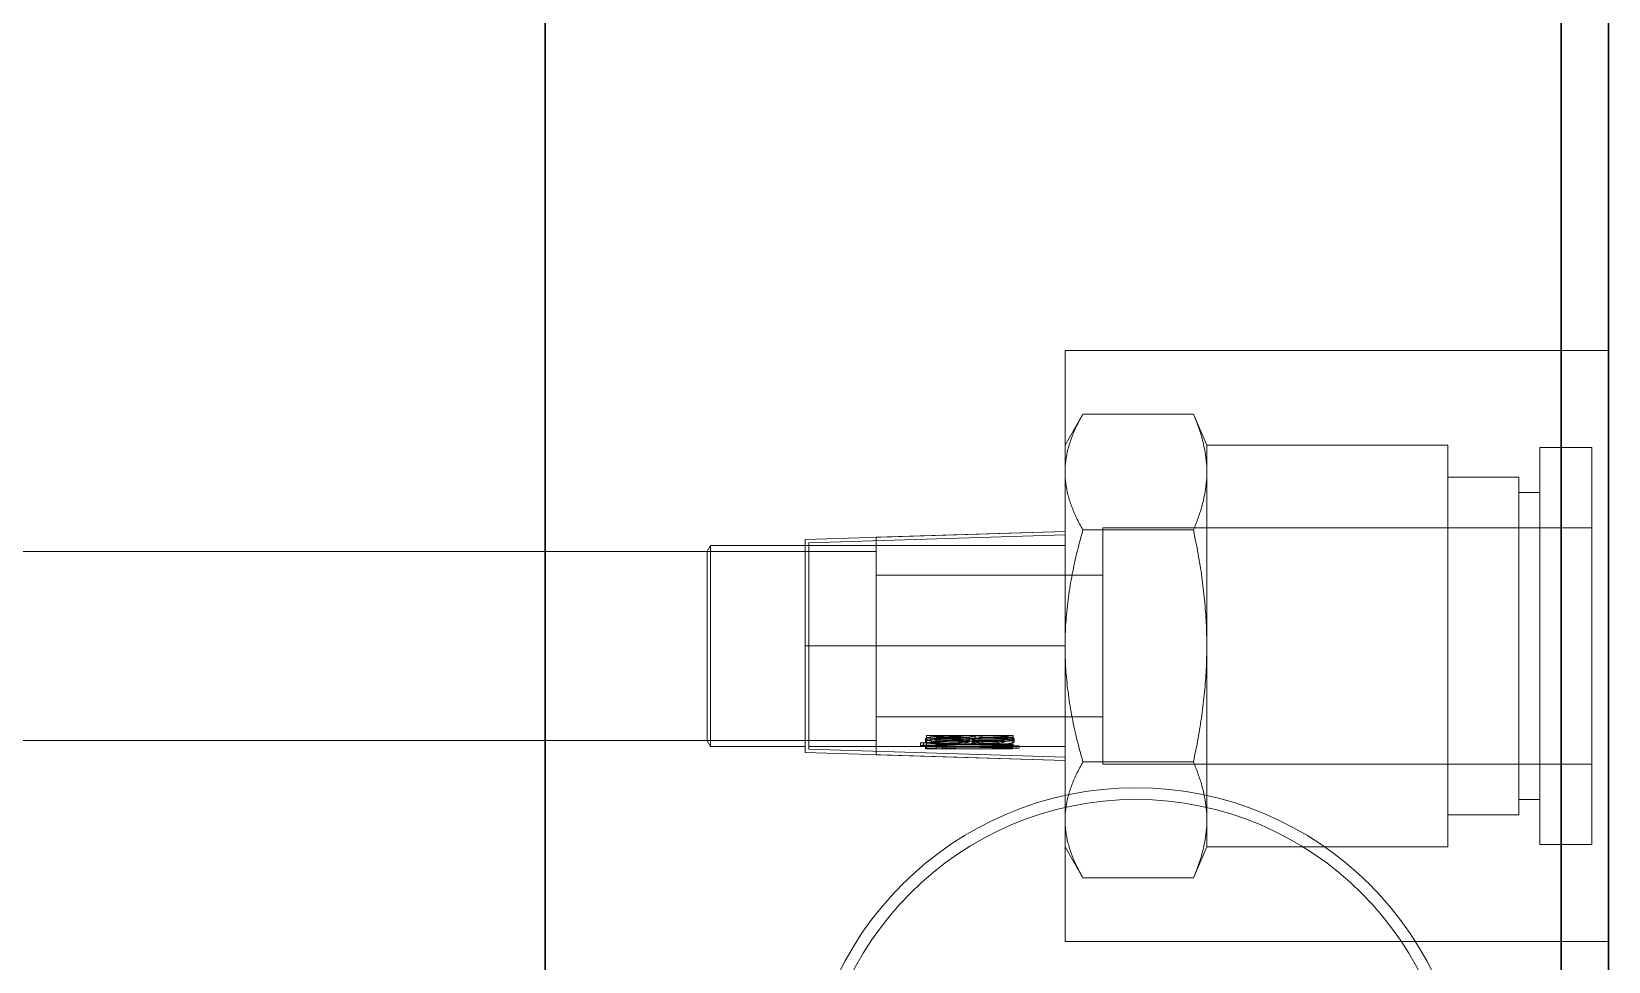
# Model space of a CAD drawing. Header units: millimetres. Extents: x 0 to 1749, y -46 to 1352.
# Drawn here: x 1042.7 to 1109.5, y 308.4 to 347.8 of the extents above; entities that cross this region are included whole.
import ezdxf
from ezdxf.lldxf.tags import DXFTag

# ---------------------------------------------------------------- set-up
doc = ezdxf.new("R2010")
doc.units = ezdxf.units.MM
for name, color, linetype, true_color in [('1', 7, 'Continuous', 0xffffff), ('110', 7, 'Continuous', 0xffffff), ('61', 7, 'Continuous', 0xffffff)]:
    doc.layers.add(name, color=color, linetype=linetype, true_color=true_color)
tags = doc.linetypes.add('DASHED', pattern=[25.72, 12.86, -12.86]).pattern_tags.tags
tags[6:7] = [DXFTag(74, 4), DXFTag(75, 0), DXFTag(340, '0'), DXFTag(46, 0.0), DXFTag(50, 0.0), DXFTag(44, 0.0), DXFTag(45, 0.0)]
tags[4:5] = [DXFTag(74, 4), DXFTag(75, 0), DXFTag(340, '0'), DXFTag(46, 0.0), DXFTag(50, 0.0), DXFTag(44, 0.0), DXFTag(45, 0.0)]

msp = doc.modelspace()

# ---------------------------------------------------------------- linework, layer by layer
at = {"layer": '1', "color": 7, "linetype": 'Continuous', "lineweight": 30}
msp.add_line((1064.4507, 409.29535), (1064.4507, 274.29535), dxfattribs=at)
at = {"layer": '1', "color": 7, "linetype": 'DASHED', "lineweight": 20, "ltscale": 0.125}
for p, q in [((1087.20989, 331.6103), (1086.4507, 330.29535)), ((1087.20989, 331.6103), (1091.88261, 331.6103)), ((1092.4507, 330.29535), (1091.88261, 331.6103)), ((1092.4507, 329.15657), (1092.4507, 330.29535)), ((1102.6507, 330.29535), (1092.4507, 330.29535)), ((1102.6507, 330.29535), (1102.6507, 313.29535)), ((1106.5507, 330.19535), (1106.5507, 313.39535)), ((1108.7507, 330.19535), (1106.5507, 330.19535)), ((1108.7507, 313.39535), (1108.7507, 330.19535)), ((1092.4507, 329.15657), (1092.4507, 321.79535)), ((1105.6507, 328.94535), (1102.6507, 328.94535)), ((1105.6507, 314.64535), (1105.6507, 328.94535)), ((1106.5507, 328.29535), (1105.6507, 328.29535)), ((1086.4507, 326.64535), (1078.4507, 326.39534)), ((1078.4507, 321.79535), (1078.4507, 326.39534)), ((1087.20989, 326.70283), (1091.88261, 326.70283)), ((1088.0507, 326.79535), (1088.0507, 321.79535)), ((1108.7507, 326.79535), (1088.0507, 326.79535)), ((1078.4507, 325.79535), (1029.4507, 325.79535)), ((1086.4507, 324.79535), (1078.4507, 324.79535)), ((1088.0507, 324.79535), (1078.4507, 324.79535)), ((1078.4507, 317.19536), (1078.4507, 321.79535)), ((1088.0507, 321.79535), (1088.0507, 316.79535)), ((1092.4507, 321.79535), (1092.4507, 314.43413)), ((1078.4507, 318.79535), (1086.4507, 318.79535)), ((1078.4507, 318.79535), (1088.0507, 318.79535)), ((1029.4507, 317.79535), (1078.4507, 317.79535)), ((1078.4507, 317.19536), (1086.4507, 316.94535)), ((1087.20989, 316.88787), (1091.88261, 316.88787)), ((1088.0507, 316.79535), (1108.7507, 316.79535)), ((1105.6507, 315.29535), (1106.5507, 315.29535)), ((1092.4507, 313.29535), (1092.4507, 314.43413)), ((1102.6507, 314.64535), (1105.6507, 314.64535)), ((1086.4507, 313.29535), (1087.20989, 311.9804)), ((1091.88261, 311.9804), (1092.4507, 313.29535)), ((1092.4507, 313.29535), (1102.6507, 313.29535)), ((1106.5507, 313.39535), (1108.7507, 313.39535)), ((1087.20989, 311.9804), (1091.88261, 311.9804))]:
    msp.add_line(p, q, dxfattribs=at)
for points in [[(1086.4507, 329.15657), (1086.4507, 329.31694), (1086.47176, 329.63794), (1086.56524, 330.11932), (1086.71819, 330.60323), (1086.92737, 331.09264), (1087.10906, 331.43567), (1087.20989, 331.6103)], [(1091.88261, 331.6103), (1091.95686, 331.43845), (1092.09141, 331.09964), (1092.24821, 330.61157), (1092.36365, 330.12664), (1092.43466, 329.64203), (1092.4507, 329.31843), (1092.4507, 329.15657)], [(1087.20989, 326.70283), (1087.10907, 326.87744), (1086.92738, 327.22046), (1086.71808, 327.71016), (1086.56519, 328.194), (1086.47175, 328.67533), (1086.4507, 328.99624), (1086.4507, 329.15657)], [(1092.4507, 329.15657), (1092.4507, 328.99466), (1092.43465, 328.67098), (1092.36362, 328.18631), (1092.24813, 327.70131), (1092.0914, 327.2135), (1091.95686, 326.87469), (1091.88261, 326.70283)], [(1086.4507, 321.79535), (1086.4507, 322.11961), (1086.47221, 322.76759), (1086.56722, 323.73691), (1086.72154, 324.70661), (1086.93129, 325.68325), (1087.11086, 326.35979), (1087.20989, 326.70283)], [(1091.88261, 326.70283), (1091.95628, 326.36178), (1092.09016, 325.68819), (1092.24718, 324.71269), (1092.36302, 323.74227), (1092.4345, 322.77061), (1092.4507, 322.12072), (1092.4507, 321.79535)], [(1087.20989, 316.88787), (1087.10989, 317.23429), (1086.92914, 317.91604), (1086.71951, 318.89486), (1086.56606, 319.86321), (1086.47196, 320.82847), (1086.4507, 321.47305), (1086.4507, 321.79535)], [(1092.4507, 321.79535), (1092.4507, 321.46817), (1092.43432, 320.81515), (1092.36221, 319.83974), (1092.24577, 318.86809), (1092.08868, 317.89464), (1091.95561, 317.22581), (1091.88261, 316.88787)], [(1086.4507, 314.43413), (1086.4507, 314.59451), (1086.47176, 314.9155), (1086.56524, 315.39689), (1086.71819, 315.8808), (1086.92737, 316.37021), (1087.10906, 316.71324), (1087.20989, 316.88787)], [(1091.88261, 316.88787), (1091.95686, 316.71602), (1092.09141, 316.3772), (1092.24821, 315.88913), (1092.36365, 315.40421), (1092.43466, 314.9196), (1092.4507, 314.596), (1092.4507, 314.43413)], [(1087.20989, 311.9804), (1087.10907, 312.15501), (1086.92738, 312.49802), (1086.71808, 312.98772), (1086.56519, 313.47157), (1086.47175, 313.9529), (1086.4507, 314.27381), (1086.4507, 314.43413)], [(1092.4507, 314.43413), (1092.4507, 314.27222), (1092.43465, 313.94855), (1092.36362, 313.46388), (1092.24813, 312.97888), (1092.0914, 312.49107), (1091.95686, 312.15226), (1091.88261, 311.9804)]]:
    msp.add_open_spline(points, degree=3, dxfattribs=at)
msp.add_open_spline([(1086.64713, 330.37095), (1086.62049, 330.28699), (1086.55024, 330.04213), (1086.47175, 329.6378), (1086.4507, 329.31689), (1086.4507, 329.15657)], degree=3, knots=[0, 0, 0, 0, 0.20637391, 0.60318695, 1, 1, 1, 1], dxfattribs=at)
at = {"layer": '110', "color": 7, "linetype": 'Continuous', "lineweight": 30}
for p, q in [((1107.4507, 218.79535), (1107.4507, 464.79535)), ((1109.4507, 464.79535), (1109.4507, 218.79535))]:
    msp.add_line(p, q, dxfattribs=at)
at = {"layer": '110', "color": 7, "linetype": 'DASHED', "lineweight": 20, "ltscale": 0.125}
for p, q in [((1086.4507, 309.29535), (1086.4507, 334.29535)), ((1109.4507, 334.29535), (1086.4507, 334.29535)), ((1086.4507, 326.64535), (1075.4507, 326.30158)), ((1075.6007, 326.1562), (1086.4507, 326.49528)), ((1071.30636, 325.79535), (1029.4507, 325.79535)), ((1071.4507, 326.04535), (1071.30636, 325.79535)), ((1071.30636, 325.79535), (1071.30636, 317.79535)), ((1075.4507, 326.04535), (1071.4507, 326.04535)), ((1071.4507, 326.04535), (1071.4507, 317.54535)), ((1075.4507, 326.30158), (1075.4507, 317.28912)), ((1075.4507, 326.04535), (1075.6007, 326.04535)), ((1075.6007, 326.1562), (1075.6007, 317.4345)), ((1086.4507, 326.04535), (1075.6007, 326.04535)), ((1075.4507, 321.79535), (1075.6007, 321.79535)), ((1075.6007, 321.79535), (1086.4507, 321.79535)), ((1029.4507, 317.79535), (1071.30636, 317.79535)), ((1071.30636, 317.79535), (1071.4507, 317.54535)), ((1080.45534, 317.60682), (1080.45534, 317.71077)), ((1080.5408, 317.85255), (1080.5408, 317.74496)), ((1080.58403, 318.00144), (1084.2507, 318.00144)), ((1080.58403, 318.00144), (1080.58403, 317.88975)), ((1080.58403, 317.88975), (1084.2507, 317.88975)), ((1080.99122, 317.70528), (1080.58403, 317.70528)), ((1080.58403, 317.60146), (1080.58403, 317.70528)), ((1080.79818, 317.77665), (1080.79818, 317.67104)), ((1080.88364, 317.77242), (1080.88364, 317.66692)), ((1080.92386, 317.74847), (1080.92687, 317.73912)), ((1082.40681, 317.93499), (1080.99122, 317.93499)), ((1080.99122, 317.93499), (1080.99122, 317.82516)), ((1082.40681, 317.82516), (1080.99122, 317.82516)), ((1080.99122, 317.60146), (1080.99122, 317.70528)), ((1081.03445, 317.79509), (1081.03445, 317.90407)), ((1081.11991, 317.75557), (1081.11991, 317.6505)), ((1081.14102, 317.81075), (1081.14102, 317.70426)), ((1082.25701, 317.81075), (1082.25701, 317.70426)), ((1082.29923, 317.91338), (1082.29923, 317.80415)), ((1082.40681, 317.93499), (1082.40681, 317.82516)), ((1082.51439, 317.77242), (1082.51439, 317.66692)), ((1082.53304, 317.85489), (1082.53304, 317.74723)), ((1082.63202, 317.98062), (1082.63202, 317.86952)), ((1082.67525, 317.90802), (1082.67525, 317.79894)), ((1082.72854, 317.79883), (1082.72854, 317.69265)), ((1084.2507, 317.93499), (1082.81399, 317.93499)), ((1082.81399, 317.93499), (1082.81399, 317.82516)), ((1084.2507, 317.82516), (1082.81399, 317.82516)), ((1082.81399, 317.76734), (1082.81399, 317.82516)), ((1083.60725, 317.7881), (1083.60725, 317.68219)), ((1083.63942, 317.74402), (1083.63942, 317.63923)), ((1083.84352, 317.88466), (1083.84352, 317.77621)), ((1083.85458, 317.82436), (1083.85458, 317.71752)), ((1083.87869, 317.74295), (1083.87869, 317.85048)), ((1084.01544, 317.95891), (1084.01544, 317.84841)), ((1084.21853, 317.91739), (1084.21853, 317.80805)), ((1084.21853, 317.79883), (1084.21853, 317.69265)), ((1084.2507, 318.00144), (1084.2507, 317.88975)), ((1084.2507, 317.88975), (1084.2507, 317.82516)), ((1084.29393, 317.74859), (1084.29393, 317.85628)), ((1071.4507, 317.54535), (1075.4507, 317.54535)), ((1075.4507, 317.28912), (1086.4507, 316.94535)), ((1075.6007, 317.54535), (1080.5408, 317.54535)), ((1075.6007, 317.4345), (1086.4507, 317.09542)), ((1080.32665, 317.69314), (1080.32665, 317.58962)), ((1080.5408, 317.54535), (1080.5408, 317.54605)), ((1080.5408, 317.54605), (1084.22959, 317.54605)), ((1080.5408, 317.44535), (1080.5408, 317.54535)), ((1080.5408, 317.44604), (1084.22959, 317.44604)), ((1080.5408, 317.44535), (1081.26971, 317.44535)), ((1080.99122, 317.60146), (1080.58403, 317.60146)), ((1080.58403, 317.60146), (1080.58403, 317.47457)), ((1080.58403, 317.57526), (1080.99122, 317.57526)), ((1080.58403, 317.47457), (1080.99122, 317.47457)), ((1081.74813, 317.64216), (1080.99122, 317.64216)), ((1080.99122, 317.61319), (1084.2507, 317.61319)), ((1080.99122, 317.53988), (1080.99122, 317.60146)), ((1080.99122, 317.5116), (1080.99122, 317.53988)), ((1084.2507, 317.53988), (1080.99122, 317.53988)), ((1080.99122, 317.5116), (1084.2507, 317.5116)), ((1080.99122, 317.47457), (1080.99122, 317.5116)), ((1084.22959, 317.54566), (1081.26971, 317.54566)), ((1081.26971, 317.44565), (1081.26971, 317.54566)), ((1084.22959, 317.44565), (1081.26971, 317.44565)), ((1081.80659, 317.55355), (1081.3984, 317.55355)), ((1081.3984, 317.45336), (1081.3984, 317.55355)), ((1081.80659, 317.45336), (1081.3984, 317.45336)), ((1081.80659, 317.45336), (1081.80659, 317.55355)), ((1084.2507, 317.64216), (1081.93265, 317.64216)), ((1084.22959, 317.54605), (1084.22959, 317.54535)), ((1084.22959, 317.54566), (1084.22959, 317.44565)), ((1084.22959, 317.54535), (1086.4507, 317.54535)), ((1084.2507, 317.53988), (1084.2507, 317.64216)), ((1084.2507, 317.5116), (1084.2507, 317.53988)), ((1084.37939, 317.46768), (1084.37939, 317.56821)), ((1084.50808, 317.4746), (1084.50808, 317.5753)), ((1086.4507, 309.29535), (1109.4507, 309.29535))]:
    msp.add_line(p, q, dxfattribs=at)
for centre, major_axis, ratio, start_param, end_param in [((1078.06328, 321.79533), (8.65822, 0.00001), 0.49086111, 4.97687529, 4.99230698), ((1087.55206, 321.79535), (25.68688, 0), 0.16545411, 4.4324701, 4.59360677), ((1087.0386, 321.79535), (25.67552, 0), 0.16552729, 4.44790175, 4.60863294), ((1078.06326, 321.79535), (-8.86196, 0), 0.49086219, 1.82906289, 1.84411316), ((1087.0386, 321.79535), (26.27965, 0), 0.16552729, 4.45412258, 4.61102644), ((1087.55206, 321.79535), (26.29128, 0), 0.16545411, 4.4390723, 4.59634986), ((1083.48685, 321.79536), (-8.61779, 0), 0.49316691, 1.67455252, 1.68957868), ((1083.48683, 321.79541), (-8.82061, 0.00001), 0.49316992, 1.67216016, 1.68683663)]:
    msp.add_ellipse(centre, major_axis=major_axis, ratio=ratio, start_param=start_param, end_param=end_param, dxfattribs=at)
for points, knots in [([(1080.58403, 317.89757), (1080.57701, 317.89423), (1080.57067, 317.89072), (1080.55957, 317.88331), (1080.5549, 317.87948), (1080.54937, 317.87359), (1080.54777, 317.8716), (1080.54505, 317.86758), (1080.54394, 317.86553), (1080.54135, 317.85939), (1080.5406, 317.85532), (1080.54107, 317.84723), (1080.54252, 317.84318), (1080.54772, 317.8355), (1080.55145, 317.83182), (1080.56581, 317.82121), (1080.57886, 317.81515), (1080.59409, 317.80971)], [0, 0, 0, 0, 0.125, 0.125, 0.25, 0.25, 0.3125, 0.3125, 0.375, 0.375, 0.5, 0.5, 0.625, 0.625, 0.75, 0.75, 1, 1, 1, 1]), ([(1080.5408, 317.74489), (1080.5408, 317.74449), (1080.54081, 317.7441), (1080.54108, 317.73976), (1080.54253, 317.73582), (1080.54774, 317.72834), (1080.55148, 317.72475), (1080.56585, 317.71442), (1080.57889, 317.70853), (1080.59409, 317.70325)], [0, 0, 0, 0, 0.02460426, 0.02460426, 0.26845319, 0.26845319, 0.51230213, 0.51230213, 1, 1, 1, 1]), ([(1080.88364, 317.66692), (1080.85336, 317.66974), (1080.82345, 317.67292), (1080.77946, 317.67855), (1080.76495, 317.68058), (1080.73654, 317.68498), (1080.72263, 317.68736), (1080.69557, 317.69261), (1080.68242, 317.69547), (1080.66351, 317.70028), (1080.65733, 317.70198), (1080.64549, 317.70554), (1080.63414, 317.70927), (1080.62393, 317.7134), (1080.61439, 317.71776), (1080.60993, 317.72009), (1080.59806, 317.72733), (1080.59211, 317.7325), (1080.58656, 317.74088), (1080.58531, 317.74374), (1080.5843, 317.74806), (1080.58411, 317.7495), (1080.58399, 317.7524), (1080.58403, 317.75386), (1080.58403, 317.76118), (1080.58403, 317.76711), (1080.58403, 317.78514), (1080.58403, 317.82214), (1080.58403, 317.86195), (1080.58403, 317.88975)], [0, 0, 0, 0, 0.125, 0.125, 0.1875, 0.1875, 0.25, 0.25, 0.3125, 0.3125, 0.34375, 0.34375, 0.375, 0.40625, 0.40625, 0.4375, 0.4375, 0.5, 0.5, 0.53125, 0.53125, 0.546875, 0.546875, 0.5625, 0.5625, 0.625, 0.625, 0.75, 1, 1, 1, 1]), ([(1080.88364, 317.77242), (1080.85328, 317.77532), (1080.82329, 317.7786), (1080.7792, 317.7844), (1080.76465, 317.78649), (1080.73619, 317.79102), (1080.72225, 317.79348), (1080.69515, 317.79888), (1080.68198, 317.80183), (1080.66306, 317.8068), (1080.65688, 317.80855), (1080.64505, 317.81221), (1080.63371, 317.81606), (1080.62352, 317.82031), (1080.61401, 317.82481), (1080.60957, 317.82721), (1080.59778, 317.83466), (1080.59189, 317.83998), (1080.58644, 317.84861), (1080.58523, 317.85155), (1080.58427, 317.85597), (1080.58409, 317.85746), (1080.584, 317.86044), (1080.58403, 317.86194), (1080.58403, 317.86815), (1080.58403, 317.87292), (1080.58403, 317.87773)], [0, 0, 0, 0, 0.20440518, 0.20440518, 0.30660778, 0.30660778, 0.40881037, 0.40881037, 0.51101296, 0.51101296, 0.56211426, 0.56211426, 0.61321555, 0.66431685, 0.66431685, 0.71541815, 0.71541815, 0.81762074, 0.81762074, 0.86872203, 0.86872203, 0.89427268, 0.89427268, 0.91982333, 0.91982333, 1, 1, 1, 1]), ([(1082.29923, 317.91338), (1082.26736, 317.92174), (1082.23409, 317.92905), (1082.18256, 317.93875), (1082.16512, 317.94177), (1082.12974, 317.94741), (1082.11186, 317.95002), (1082.05817, 317.95726), (1082.02212, 317.96131), (1081.94962, 317.9682), (1081.91317, 317.97103), (1081.83996, 317.97571), (1081.8032, 317.97756), (1081.72942, 317.98043), (1081.69247, 317.98167), (1081.61844, 317.98375), (1081.58136, 317.98458), (1081.50705, 317.98575), (1081.46977, 317.98609), (1081.35809, 317.98624), (1081.28392, 317.98519), (1081.1733, 317.98122), (1081.13653, 317.97947), (1081.06316, 317.97538), (1081.02656, 317.97299), (1080.95362, 317.96726), (1080.91728, 317.96392), (1080.86307, 317.9578), (1080.84499, 317.95556), (1080.80932, 317.95063), (1080.79174, 317.94793), (1080.76589, 317.94344), (1080.75737, 317.94187), (1080.74036, 317.93869), (1080.7319, 317.93707), (1080.70666, 317.93209), (1080.69002, 317.92861), (1080.65737, 317.92116), (1080.64132, 317.91719), (1080.61825, 317.9105), (1080.61081, 317.90817), (1080.5967, 317.90318), (1080.59001, 317.90053), (1080.58403, 317.89757)], [0, 0, 0, 0, 0.0625, 0.0625, 0.09375, 0.09375, 0.125, 0.125, 0.1875, 0.1875, 0.25, 0.25, 0.3125, 0.3125, 0.375, 0.375, 0.4375, 0.4375, 0.5, 0.5, 0.625, 0.625, 0.6875, 0.6875, 0.75, 0.75, 0.8125, 0.8125, 0.84375, 0.84375, 0.875, 0.875, 0.890625, 0.890625, 0.90625, 0.90625, 0.9375, 0.9375, 0.96875, 0.96875, 0.984375, 0.984375, 1, 1, 1, 1]), ([(1082.29923, 317.80415), (1082.26731, 317.81229), (1082.23396, 317.81942), (1082.18231, 317.82886), (1082.16481, 317.8318), (1082.12934, 317.83729), (1082.11153, 317.83982), (1082.0579, 317.84684), (1082.02188, 317.85077), (1081.94944, 317.85746), (1081.91302, 317.86021), (1081.83986, 317.86475), (1081.80312, 317.86655), (1081.72937, 317.86934), (1081.69243, 317.87054), (1081.61843, 317.87256), (1081.58137, 317.87336), (1081.50708, 317.8745), (1081.4698, 317.87483), (1081.35818, 317.87497), (1081.28405, 317.87396), (1081.17346, 317.8701), (1081.13671, 317.86841), (1081.06335, 317.86443), (1081.02676, 317.86212), (1080.95383, 317.85655), (1080.91749, 317.85331), (1080.86327, 317.84736), (1080.84519, 317.84519), (1080.80951, 317.84039), (1080.79193, 317.83778), (1080.76607, 317.83341), (1080.75754, 317.83188), (1080.74053, 317.82879), (1080.73206, 317.82722), (1080.7068, 317.82237), (1080.69016, 317.81899), (1080.65748, 317.81174), (1080.64141, 317.80788), (1080.61831, 317.80137), (1080.61086, 317.7991), (1080.59672, 317.79423), (1080.59002, 317.79165), (1080.58403, 317.78877)], [0, 0, 0, 0, 0.0625, 0.0625, 0.09375, 0.09375, 0.125, 0.125, 0.1875, 0.1875, 0.25, 0.25, 0.3125, 0.3125, 0.375, 0.375, 0.4375, 0.4375, 0.5, 0.5, 0.625, 0.625, 0.6875, 0.6875, 0.75, 0.75, 0.8125, 0.8125, 0.84375, 0.84375, 0.875, 0.875, 0.890625, 0.890625, 0.90625, 0.90625, 0.9375, 0.9375, 0.96875, 0.96875, 0.984375, 0.984375, 1, 1, 1, 1]), ([(1080.59409, 317.80971), (1080.60089, 317.80735), (1080.60818, 317.80525), (1080.62339, 317.80137), (1080.63132, 317.79959), (1080.64762, 317.79628), (1080.65602, 317.79474), (1080.67305, 317.79185), (1080.68168, 317.7905), (1080.70786, 317.78667), (1080.72569, 317.78441), (1080.76169, 317.78027), (1080.77987, 317.77839), (1080.79818, 317.77665)], [0, 0, 0, 0, 0.125, 0.125, 0.25, 0.25, 0.375, 0.375, 0.5, 0.5, 0.75, 0.75, 1, 1, 1, 1]), ([(1080.59409, 317.70325), (1080.60089, 317.70094), (1080.60819, 317.69889), (1080.62341, 317.69511), (1080.63134, 317.69339), (1080.64765, 317.69016), (1080.65605, 317.68866), (1080.67308, 317.68584), (1080.68171, 317.68453), (1080.70789, 317.6808), (1080.72571, 317.6786), (1080.7617, 317.67456), (1080.77988, 317.67274), (1080.79818, 317.67104)], [0, 0, 0, 0, 0.125, 0.125, 0.25, 0.25, 0.375, 0.375, 0.5, 0.5, 0.75, 0.75, 1, 1, 1, 1]), ([(1080.79818, 317.77665), (1080.85077, 317.7716), (1080.90396, 317.7674), (1081.01138, 317.76045), (1081.06552, 317.75771), (1081.11991, 317.75557)], [0, 0, 0, 0, 0.5, 0.5, 1, 1, 1, 1]), ([(1082.51439, 317.77242), (1082.48124, 317.76929), (1082.44791, 317.7666), (1082.38097, 317.7619), (1082.34737, 317.75987), (1082.24623, 317.75455), (1082.17838, 317.75199), (1082.04211, 317.74815), (1081.97368, 317.74688), (1081.83644, 317.74525), (1081.69927, 317.74456), (1081.56216, 317.74525), (1081.45938, 317.74646), (1081.42512, 317.74698), (1081.35663, 317.7483), (1081.32236, 317.74909), (1081.2198, 317.75197), (1081.15178, 317.75453), (1081.05052, 317.75985), (1081.0169, 317.76188), (1080.94999, 317.76659), (1080.9167, 317.76928), (1080.88364, 317.77242)], [0, 0, 0, 0, 0.0625, 0.0625, 0.125, 0.125, 0.25, 0.25, 0.375, 0.375, 0.5, 0.625, 0.625, 0.6875, 0.6875, 0.75, 0.75, 0.875, 0.875, 0.9375, 0.9375, 1, 1, 1, 1]), ([(1080.92386, 317.85616), (1080.92386, 317.85609), (1080.92386, 317.85601), (1080.92392, 317.85278), (1080.925, 317.84962), (1080.92687, 317.84655)], [0, 0, 0, 0, 0.02383283, 0.02383283, 1, 1, 1, 1]), ([(1080.92687, 317.84655), (1080.92906, 317.84296), (1080.93239, 317.83957), (1080.93908, 317.83478), (1080.9416, 317.83323), (1080.94713, 317.83025), (1080.95012, 317.82884), (1080.95966, 317.8248), (1080.96687, 317.82236), (1080.98225, 317.81796), (1080.99035, 317.81602), (1081.0156, 317.81074), (1081.03375, 317.80794), (1081.07074, 317.80329), (1081.08966, 317.80142), (1081.10885, 317.79984)], [0, 0, 0, 0, 0.125, 0.125, 0.1875, 0.1875, 0.25, 0.25, 0.375, 0.375, 0.5, 0.5, 0.75, 0.75, 1, 1, 1, 1]), ([(1080.92687, 317.73912), (1080.92907, 317.73562), (1080.93241, 317.73231), (1080.93911, 317.72764), (1080.94164, 317.72613), (1080.94718, 317.72323), (1080.95017, 317.72185), (1080.95973, 317.71792), (1080.96695, 317.71554), (1080.98233, 317.71126), (1080.99044, 317.70937), (1081.01568, 317.70424), (1081.03382, 317.70151), (1081.07077, 317.69698), (1081.08968, 317.69517), (1081.10885, 317.69364)], [0, 0, 0, 0, 0.125, 0.125, 0.1875, 0.1875, 0.25, 0.25, 0.375, 0.375, 0.5, 0.5, 0.75, 0.75, 1, 1, 1, 1]), ([(1080.99122, 317.93499), (1080.99122, 317.92124), (1080.99122, 317.90115), (1080.99122, 317.88185), (1080.99122, 317.87391), (1080.99126, 317.87233), (1080.99171, 317.86918), (1080.99209, 317.86761), (1080.9937, 317.86293), (1080.99545, 317.85981), (1081.00027, 317.85385), (1081.00332, 317.851), (1081.01069, 317.84555), (1081.01504, 317.84292), (1081.02974, 317.8355), (1081.04141, 317.83128), (1081.06091, 317.82567), (1081.06769, 317.82395), (1081.08155, 317.82076), (1081.08866, 317.81929), (1081.11043, 317.81517), (1081.12552, 317.81282), (1081.14102, 317.81075)], [0, 0, 0, 0, 0.25, 0.375, 0.375, 0.40625, 0.40625, 0.4375, 0.4375, 0.5, 0.5, 0.5625, 0.5625, 0.625, 0.625, 0.75, 0.75, 0.8125, 0.8125, 0.875, 0.875, 1, 1, 1, 1]), ([(1080.99122, 317.82516), (1080.99122, 317.81177), (1080.99122, 317.7922), (1080.99122, 317.7734), (1080.99122, 317.76567), (1080.99126, 317.76413), (1080.99173, 317.76106), (1080.99211, 317.75954), (1080.99374, 317.75498), (1080.99551, 317.75193), (1081.00035, 317.74614), (1081.00342, 317.74337), (1081.01082, 317.73806), (1081.01518, 317.73551), (1081.0299, 317.7283), (1081.04157, 317.72419), (1081.06756, 317.71694), (1081.08153, 317.71388), (1081.1105, 317.70855), (1081.12556, 317.70627), (1081.14102, 317.70426)], [0, 0, 0, 0, 0.25, 0.375, 0.375, 0.40625, 0.40625, 0.4375, 0.4375, 0.5, 0.5, 0.5625, 0.5625, 0.625, 0.625, 0.75, 0.75, 0.875, 0.875, 1, 1, 1, 1]), ([(1081.14102, 317.81075), (1081.15225, 317.80926), (1081.16356, 317.80799), (1081.18627, 317.80571), (1081.19768, 317.80471), (1081.232, 317.80199), (1081.25503, 317.80056), (1081.32434, 317.79691), (1081.37086, 317.79533), (1081.46423, 317.79301), (1081.51108, 317.79229), (1081.60498, 317.79137), (1081.65197, 317.79118), (1081.74586, 317.79118), (1081.7928, 317.79136), (1081.88664, 317.79228), (1081.93355, 317.79301), (1082.00386, 317.79475), (1082.02729, 317.79545), (1082.07395, 317.79714), (1082.0972, 317.79814), (1082.14346, 317.80058), (1082.16648, 317.80202), (1082.21213, 317.80565), (1082.23477, 317.8078), (1082.25701, 317.81075)], [0, 0, 0, 0, 0.03125, 0.03125, 0.0625, 0.0625, 0.125, 0.125, 0.25, 0.25, 0.375, 0.375, 0.5, 0.5, 0.625, 0.625, 0.75, 0.75, 0.8125, 0.8125, 0.875, 0.875, 0.9375, 0.9375, 1, 1, 1, 1]), ([(1081.14102, 317.70426), (1081.15225, 317.70281), (1081.16356, 317.70157), (1081.18628, 317.69935), (1081.19769, 317.69837), (1081.23202, 317.69573), (1081.25504, 317.69433), (1081.32435, 317.69077), (1081.37088, 317.68924), (1081.46424, 317.68698), (1081.51109, 317.68627), (1081.60499, 317.68538), (1081.65197, 317.68519), (1081.74586, 317.68519), (1081.7928, 317.68537), (1081.88663, 317.68627), (1081.93354, 317.68697), (1082.00385, 317.68868), (1082.02727, 317.68935), (1082.07393, 317.691), (1082.09718, 317.69198), (1082.14345, 317.69435), (1082.16646, 317.69576), (1082.21211, 317.69929), (1082.23476, 317.70139), (1082.25701, 317.70426)], [0, 0, 0, 0, 0.03125, 0.03125, 0.0625, 0.0625, 0.125, 0.125, 0.25, 0.25, 0.375, 0.375, 0.5, 0.5, 0.625, 0.625, 0.75, 0.75, 0.8125, 0.8125, 0.875, 0.875, 0.9375, 0.9375, 1, 1, 1, 1]), ([(1081.89205, 317.69582), (1081.90626, 317.69691), (1081.92036, 317.69812), (1081.94826, 317.70089), (1081.96205, 317.70244), (1081.98918, 317.70606), (1082.00252, 317.70813), (1082.02155, 317.71178), (1082.02774, 317.7131), (1082.03972, 317.71599), (1082.04551, 317.71757), (1082.05625, 317.721), (1082.06123, 317.72286), (1082.07015, 317.72696), (1082.07401, 317.72917), (1082.08009, 317.73389), (1082.08234, 317.73644), (1082.08462, 317.74097), (1082.0851, 317.74295), (1082.08509, 317.74496)], [0, 0, 0, 0, 0.17016859, 0.17016859, 0.34033718, 0.34033718, 0.51050577, 0.51050577, 0.59559006, 0.59559006, 0.68067436, 0.68067436, 0.76575865, 0.76575865, 0.85084295, 0.85084295, 0.93592724, 0.93592724, 1, 1, 1, 1]), ([(1082.25701, 317.81075), (1082.27244, 317.81282), (1082.28747, 317.81515), (1082.31635, 317.8206), (1082.33022, 317.82371), (1082.34969, 317.82927), (1082.35589, 317.83127), (1082.36745, 317.83554), (1082.37283, 317.83782), (1082.38264, 317.84273), (1082.38702, 317.84534), (1082.39445, 317.85078), (1082.39754, 317.85363), (1082.40244, 317.85959), (1082.4042, 317.86268), (1082.40586, 317.86734), (1082.40626, 317.8689), (1082.40675, 317.87205), (1082.40681, 317.87364), (1082.40681, 317.88161), (1082.40681, 317.88807), (1082.40681, 317.90772), (1082.40681, 317.92118), (1082.40681, 317.93499)], [0, 0, 0, 0, 0.125, 0.125, 0.25, 0.25, 0.3125, 0.3125, 0.375, 0.375, 0.4375, 0.4375, 0.5, 0.5, 0.5625, 0.5625, 0.59375, 0.59375, 0.625, 0.625, 0.75, 0.75, 1, 1, 1, 1]), ([(1082.25701, 317.70426), (1082.27241, 317.70627), (1082.28743, 317.70854), (1082.30911, 317.71252), (1082.3162, 317.71395), (1082.33002, 317.71703), (1082.3368, 317.71871), (1082.35616, 317.7241), (1082.36779, 317.72817), (1082.38252, 317.73533), (1082.3869, 317.73787), (1082.39436, 317.74316), (1082.39746, 317.74593), (1082.40238, 317.75173), (1082.40416, 317.75474), (1082.40584, 317.75927), (1082.40624, 317.76079), (1082.40674, 317.76386), (1082.40681, 317.76541), (1082.40681, 317.77317), (1082.40681, 317.77946), (1082.40681, 317.79861), (1082.40681, 317.81171), (1082.40681, 317.82516)], [0, 0, 0, 0, 0.125, 0.125, 0.1875, 0.1875, 0.25, 0.25, 0.375, 0.375, 0.4375, 0.4375, 0.5, 0.5, 0.5625, 0.5625, 0.59375, 0.59375, 0.625, 0.625, 0.75, 0.75, 1, 1, 1, 1]), ([(1082.27812, 317.79128), (1082.30317, 317.78628), (1082.32907, 317.78196), (1082.38215, 317.77431), (1082.40943, 317.77097), (1082.49194, 317.76215), (1082.54783, 317.75784), (1082.63249, 317.75274), (1082.66086, 317.7513), (1082.7178, 317.74871), (1082.74634, 317.74754), (1082.83218, 317.74438), (1082.88976, 317.74275), (1083.00492, 317.7404), (1083.06256, 317.73968), (1083.1491, 317.73925), (1083.17796, 317.73923), (1083.23569, 317.73929), (1083.26457, 317.73936), (1083.40889, 317.74), (1083.52425, 317.7413), (1083.63942, 317.74402)], [0, 0, 0, 0, 0.0625, 0.0625, 0.125, 0.125, 0.25, 0.25, 0.3125, 0.3125, 0.375, 0.375, 0.5, 0.5, 0.625, 0.625, 0.6875, 0.6875, 0.75, 0.75, 1, 1, 1, 1]), ([(1082.63202, 317.98062), (1082.60144, 317.97781), (1082.57117, 317.9745), (1082.52636, 317.96857), (1082.51152, 317.96643), (1082.48227, 317.9618), (1082.46785, 317.95931), (1082.42527, 317.95127), (1082.39779, 317.94513), (1082.35851, 317.93433), (1082.34582, 317.93049), (1082.32164, 317.92232), (1082.31011, 317.91799), (1082.29923, 317.91338)], [0, 0, 0, 0, 0.25, 0.25, 0.375, 0.375, 0.5, 0.5, 0.75, 0.75, 0.875, 0.875, 1, 1, 1, 1]), ([(1082.63202, 317.86952), (1082.60146, 317.86679), (1082.57121, 317.86358), (1082.52643, 317.85781), (1082.51159, 317.85573), (1082.48236, 317.85124), (1082.46794, 317.84883), (1082.42536, 317.84101), (1082.39788, 317.83504), (1082.35857, 317.82454), (1082.34587, 317.8208), (1082.32166, 317.81285), (1082.31012, 317.80863), (1082.29923, 317.80415)], [0, 0, 0, 0, 0.25, 0.25, 0.375, 0.375, 0.5, 0.5, 0.75, 0.75, 0.875, 0.875, 1, 1, 1, 1]), ([(1082.81399, 317.93499), (1082.81399, 317.91375), (1082.81399, 317.89081), (1082.81399, 317.86892), (1082.81399, 317.86408), (1082.81403, 317.86167), (1082.81392, 317.85449), (1082.81241, 317.84973), (1082.80645, 317.84069), (1082.80201, 317.83636), (1082.79045, 317.82816), (1082.78352, 317.82441), (1082.76785, 317.81743), (1082.75905, 317.81419), (1082.74037, 317.80824), (1082.7305, 317.80552), (1082.70997, 317.80048), (1082.69927, 317.79815), (1082.67745, 317.79382), (1082.66634, 317.79183), (1082.63257, 317.78625), (1082.60946, 317.78304), (1082.56246, 317.77728), (1082.53857, 317.77473), (1082.51439, 317.77242)], [0, 0, 0, 0, 0.25, 0.28125, 0.28125, 0.3125, 0.3125, 0.375, 0.375, 0.4375, 0.4375, 0.5, 0.5, 0.5625, 0.5625, 0.625, 0.625, 0.6875, 0.6875, 0.75, 0.75, 0.875, 0.875, 1, 1, 1, 1]), ([(1082.81399, 317.82516), (1082.81399, 317.80446), (1082.81399, 317.7821), (1082.81399, 317.76076), (1082.81399, 317.75605), (1082.81404, 317.7537), (1082.81389, 317.74671), (1082.81234, 317.74206), (1082.80782, 317.73546), (1082.80596, 317.73331), (1082.80151, 317.72911), (1082.79892, 317.72705), (1082.79021, 317.72108), (1082.78325, 317.71743), (1082.76754, 317.71065), (1082.75872, 317.70749), (1082.74004, 317.70172), (1082.73017, 317.69908), (1082.70965, 317.69418), (1082.69895, 317.69192), (1082.67716, 317.68772), (1082.66607, 317.68578), (1082.63235, 317.68036), (1082.60928, 317.67724), (1082.56237, 317.67164), (1082.53852, 317.66917), (1082.51439, 317.66692)], [0, 0, 0, 0, 0.25, 0.28125, 0.28125, 0.3125, 0.3125, 0.375, 0.375, 0.40625, 0.40625, 0.4375, 0.4375, 0.5, 0.5, 0.5625, 0.5625, 0.625, 0.625, 0.6875, 0.6875, 0.75, 0.75, 0.875, 0.875, 1, 1, 1, 1]), ([(1082.72854, 317.79883), (1082.70979, 317.80084), (1082.6913, 317.80305), (1082.65512, 317.80811), (1082.63741, 317.81095), (1082.61184, 317.816), (1082.60349, 317.81782), (1082.58726, 317.82186), (1082.5795, 317.82404), (1082.56513, 317.82885), (1082.55844, 317.83149), (1082.54685, 317.83735), (1082.54209, 317.84051), (1082.53691, 317.84566), (1082.53551, 317.84744), (1082.53358, 317.85105), (1082.53306, 317.8529), (1082.53302, 317.85665), (1082.5335, 317.85851), (1082.53541, 317.86217), (1082.53686, 317.864), (1082.54238, 317.86928), (1082.54753, 317.8725), (1082.55976, 317.87856), (1082.56672, 317.88133), (1082.58156, 317.88648), (1082.58946, 317.88887), (1082.60566, 317.89331), (1082.614, 317.89539), (1082.63951, 317.90127), (1082.65718, 317.90478), (1082.67525, 317.90802)], [0, 0, 0, 0, 0.125, 0.125, 0.25, 0.25, 0.3125, 0.3125, 0.375, 0.375, 0.4375, 0.4375, 0.5, 0.5, 0.53125, 0.53125, 0.5625, 0.5625, 0.59375, 0.59375, 0.625, 0.625, 0.6875, 0.6875, 0.75, 0.75, 0.8125, 0.8125, 0.875, 0.875, 1, 1, 1, 1]), ([(1082.72854, 317.69265), (1082.70982, 317.6946), (1082.69136, 317.69675), (1082.65522, 317.70167), (1082.63754, 317.70443), (1082.61199, 317.70934), (1082.60364, 317.71111), (1082.58743, 317.71503), (1082.57966, 317.71716), (1082.56526, 317.72183), (1082.55857, 317.7244), (1082.54694, 317.73011), (1082.54216, 317.73318), (1082.53695, 317.7382), (1082.53554, 317.73994), (1082.5336, 317.74346), (1082.53307, 317.74525), (1082.53304, 317.74714), (1082.53304, 317.74718), (1082.53304, 317.74723)], [0, 0, 0, 0, 0.22190224, 0.22190224, 0.44380447, 0.44380447, 0.55475559, 0.55475559, 0.66570671, 0.66570671, 0.77665783, 0.77665783, 0.88760894, 0.88760894, 0.9430845, 0.9430845, 0.99856006, 0.99856006, 1, 1, 1, 1]), ([(1084.01544, 317.95891), (1083.95934, 317.96567), (1083.90272, 317.97124), (1083.8174, 317.97866), (1083.77463, 317.98211), (1083.73173, 317.98527), (1083.70311, 317.98732), (1083.68879, 317.98833), (1083.64572, 317.99108), (1083.61688, 317.99259), (1083.55903, 317.99517), (1083.52999, 317.99623), (1083.4429, 317.9989), (1083.3848, 317.99999), (1083.29763, 318.00098), (1083.26856, 318.00119), (1083.21042, 318.00144), (1083.18135, 318.00148), (1083.0941, 318.00124), (1083.03587, 318.00054), (1082.9198, 317.99776), (1082.86192, 317.99569), (1082.7466, 317.98972), (1082.68915, 317.98583), (1082.63202, 317.98062)], [0, 0, 0, 0, 0.125, 0.125, 0.1875, 0.21875, 0.21875, 0.25, 0.25, 0.3125, 0.3125, 0.375, 0.375, 0.5, 0.5, 0.5625, 0.5625, 0.625, 0.625, 0.75, 0.75, 0.875, 0.875, 1, 1, 1, 1]), ([(1084.01544, 317.84841), (1083.95933, 317.85499), (1083.9027, 317.86041), (1083.81736, 317.86761), (1083.77458, 317.87097), (1083.73168, 317.87404), (1083.70306, 317.87603), (1083.68874, 317.87701), (1083.64567, 317.87968), (1083.61683, 317.88115), (1083.55898, 317.88366), (1083.52994, 317.88469), (1083.44286, 317.88728), (1083.38477, 317.88834), (1083.2976, 317.88929), (1083.26854, 317.8895), (1083.2104, 317.88974), (1083.18133, 317.88979), (1083.0941, 317.88955), (1083.03587, 317.88887), (1082.91981, 317.88617), (1082.86193, 317.88416), (1082.74661, 317.87836), (1082.68916, 317.87458), (1082.63202, 317.86952)], [0, 0, 0, 0, 0.125, 0.125, 0.1875, 0.21875, 0.21875, 0.25, 0.25, 0.3125, 0.3125, 0.375, 0.375, 0.5, 0.5, 0.5625, 0.5625, 0.625, 0.625, 0.75, 0.75, 0.875, 0.875, 1, 1, 1, 1]), ([(1082.67525, 317.79894), (1082.69845, 317.80306), (1082.72214, 317.8067), (1082.77035, 317.81316), (1082.79472, 317.81596), (1082.86809, 317.8232), (1082.91751, 317.82654), (1082.98057, 317.82939), (1082.99386, 317.82992), (1083.00718, 317.83036)], [0, 0, 0, 0, 0.22060437, 0.22060437, 0.44120874, 0.44120874, 0.88241748, 0.88241748, 1, 1, 1, 1]), ([(1083.60725, 317.7881), (1083.53416, 317.78447), (1083.46073, 317.78235), (1083.31348, 317.77984), (1083.23959, 317.77948), (1083.12899, 317.77984), (1083.09214, 317.78019), (1083.01852, 317.78155), (1082.98171, 317.78256), (1082.90833, 317.78542), (1082.87188, 317.78726), (1082.79965, 317.79208), (1082.76387, 317.79504), (1082.72854, 317.79883)], [0, 0, 0, 0, 0.25, 0.25, 0.5, 0.5, 0.625, 0.625, 0.75, 0.75, 0.875, 0.875, 1, 1, 1, 1]), ([(1083.3424, 317.83077), (1083.36796, 317.83011), (1083.4185, 317.82851), (1083.48136, 317.82579), (1083.5187, 317.82385), (1083.54358, 317.8225), (1083.55601, 317.82179), (1083.59325, 317.81942), (1083.618, 317.81756), (1083.66732, 317.81305), (1083.69197, 317.81038), (1083.72785, 317.80549), (1083.73964, 317.80371), (1083.7628, 317.79974), (1083.77417, 317.79755), (1083.79626, 317.7926), (1083.80703, 317.78981), (1083.82672, 317.7836), (1083.83575, 317.78016), (1083.84352, 317.77621)], [0, 0, 0, 0, 0.14536081, 0.28780067, 0.35902061, 0.35902061, 0.43024054, 0.43024054, 0.5726804, 0.5726804, 0.71512027, 0.71512027, 0.7863402, 0.7863402, 0.85756013, 0.85756013, 0.92878007, 0.92878007, 1, 1, 1, 1]), ([(1083.85458, 317.82436), (1083.85123, 317.82267), (1083.84757, 317.82108), (1083.83972, 317.81807), (1083.83552, 317.81665), (1083.82251, 317.81269), (1083.81321, 317.81041), (1083.78407, 317.80429), (1083.76285, 317.80114), (1083.71956, 317.79597), (1083.69734, 317.79394), (1083.65256, 317.79056), (1083.62997, 317.78922), (1083.60725, 317.7881)], [0, 0, 0, 0, 0.0625, 0.0625, 0.125, 0.125, 0.25, 0.25, 0.5, 0.5, 0.75, 0.75, 1, 1, 1, 1]), ([(1083.85458, 317.71752), (1083.85122, 317.71587), (1083.84756, 317.71431), (1083.83969, 317.71138), (1083.83549, 317.70999), (1083.82247, 317.70613), (1083.81317, 317.70391), (1083.78401, 317.69795), (1083.76279, 317.69489), (1083.71951, 317.68986), (1083.69729, 317.68788), (1083.65254, 317.68459), (1083.62996, 317.68328), (1083.60725, 317.68219)], [0, 0, 0, 0, 0.0625, 0.0625, 0.125, 0.125, 0.25, 0.25, 0.5, 0.5, 0.75, 0.75, 1, 1, 1, 1]), ([(1083.63942, 317.74402), (1083.6904, 317.74518), (1083.74117, 317.7468), (1083.81689, 317.75019), (1083.84206, 317.75148), (1083.89222, 317.75446), (1083.91725, 317.75615), (1083.96684, 317.75999), (1084.016, 317.76429), (1084.06409, 317.76976), (1084.09956, 317.77452), (1084.11127, 317.77621), (1084.13421, 317.77985), (1084.14547, 317.7818), (1084.17844, 317.78811), (1084.19939, 317.79291), (1084.21853, 317.79883)], [0, 0, 0, 0, 0.25, 0.25, 0.375, 0.375, 0.5, 0.5, 0.625, 0.75, 0.75, 0.8125, 0.8125, 0.875, 0.875, 1, 1, 1, 1]), ([(1083.84352, 317.88466), (1083.85242, 317.88012), (1083.86025, 317.87536), (1083.86943, 317.86774), (1083.87205, 317.86512), (1083.87606, 317.85981), (1083.87747, 317.85712), (1083.87888, 317.85165), (1083.87886, 317.84893), (1083.87738, 317.8436), (1083.8759, 317.84095), (1083.86952, 317.8333), (1083.86286, 317.82867), (1083.85458, 317.82436)], [0, 0, 0, 0, 0.25, 0.25, 0.375, 0.375, 0.5, 0.5, 0.625, 0.625, 0.75, 0.75, 1, 1, 1, 1]), ([(1083.87869, 317.74292), (1083.87869, 317.74155), (1083.8785, 317.74019), (1083.87738, 317.73624), (1083.87589, 317.73366), (1083.86951, 317.72621), (1083.86285, 317.72171), (1083.85458, 317.71752)], [0, 0, 0, 0, 0.14754041, 0.14754041, 0.43169361, 0.43169361, 1, 1, 1, 1]), ([(1084.21853, 317.91739), (1084.20397, 317.92241), (1084.18852, 317.92692), (1084.15631, 317.93515), (1084.13949, 317.93889), (1084.0879, 317.94904), (1084.05198, 317.95445), (1084.01544, 317.95891)], [0, 0, 0, 0, 0.25, 0.25, 0.5, 0.5, 1, 1, 1, 1]), ([(1084.21853, 317.80805), (1084.20395, 317.81293), (1084.1885, 317.81732), (1084.15627, 317.82533), (1084.13945, 317.82896), (1084.08786, 317.83883), (1084.05196, 317.84408), (1084.01544, 317.84841)], [0, 0, 0, 0, 0.25, 0.25, 0.5, 0.5, 1, 1, 1, 1]), ([(1084.21853, 317.79883), (1084.22993, 317.80226), (1084.24042, 317.80599), (1084.25446, 317.81216), (1084.25886, 317.81431), (1084.26701, 317.81883), (1084.27072, 317.82118), (1084.2806, 317.82841), (1084.28558, 317.83351), (1084.29057, 317.84161), (1084.29182, 317.84439), (1084.29347, 317.84996), (1084.29388, 317.85277), (1084.29397, 317.85844), (1084.29365, 317.86129), (1084.29218, 317.86705), (1084.29103, 317.86993), (1084.28632, 317.87843), (1084.2815, 317.88396), (1084.27157, 317.89203), (1084.26779, 317.89468), (1084.25961, 317.89973), (1084.25518, 317.90215), (1084.24097, 317.90914), (1084.23026, 317.91343), (1084.21853, 317.91739)], [0, 0, 0, 0, 0.125, 0.125, 0.1875, 0.1875, 0.25, 0.25, 0.375, 0.375, 0.4375, 0.4375, 0.5, 0.5, 0.5625, 0.5625, 0.625, 0.625, 0.75, 0.75, 0.8125, 0.8125, 0.875, 0.875, 1, 1, 1, 1]), ([(1084.21853, 317.69265), (1084.22991, 317.69598), (1084.24039, 317.69961), (1084.25442, 317.70561), (1084.25882, 317.7077), (1084.26697, 317.7121), (1084.27068, 317.71439), (1084.28057, 317.72142), (1084.28555, 317.72639), (1084.29056, 317.73428), (1084.29181, 317.73699), (1084.29346, 317.74242), (1084.29388, 317.74516), (1084.29397, 317.75067), (1084.29366, 317.75346), (1084.29218, 317.75907), (1084.29103, 317.76187), (1084.28632, 317.77015), (1084.28149, 317.77554), (1084.27155, 317.78339), (1084.26777, 317.78597), (1084.25959, 317.79088), (1084.25516, 317.79324), (1084.24095, 317.80003), (1084.23025, 317.8042), (1084.21853, 317.80805)], [0, 0, 0, 0, 0.125, 0.125, 0.1875, 0.1875, 0.25, 0.25, 0.375, 0.375, 0.4375, 0.4375, 0.5, 0.5, 0.5625, 0.5625, 0.625, 0.625, 0.75, 0.75, 0.8125, 0.8125, 0.875, 0.875, 1, 1, 1, 1]), ([(1081.3984, 317.55355), (1081.32987, 317.55167), (1081.2603, 317.55026), (1081.11946, 317.54809), (1081.04827, 317.54732), (1080.90478, 317.54621), (1080.83248, 317.54586), (1080.68719, 317.54543), (1080.61416, 317.54535), (1080.5408, 317.54535)], [0, 0, 0, 0, 0.25, 0.25, 0.5, 0.5, 0.75, 0.75, 1, 1, 1, 1]), ([(1081.3984, 317.45336), (1081.32987, 317.45152), (1081.2603, 317.45015), (1081.11945, 317.44803), (1081.04826, 317.44728), (1080.90478, 317.44619), (1080.83248, 317.44585), (1080.68719, 317.44543), (1080.61416, 317.44535), (1080.5408, 317.44535)], [0, 0, 0, 0, 0.25, 0.25, 0.5, 0.5, 0.75, 0.75, 1, 1, 1, 1]), ([(1080.79818, 317.67104), (1080.85077, 317.66612), (1080.90397, 317.66203), (1081.01139, 317.65525), (1081.06552, 317.65258), (1081.11991, 317.6505)], [0, 0, 0, 0, 0.5, 0.5, 1, 1, 1, 1]), ([(1082.51439, 317.66692), (1082.48124, 317.66386), (1082.4479, 317.66125), (1082.38096, 317.65666), (1082.34736, 317.65469), (1082.24622, 317.6495), (1082.17836, 317.64701), (1082.0421, 317.64327), (1081.97366, 317.64203), (1081.83643, 317.64044), (1081.69926, 317.63976), (1081.56217, 317.64044), (1081.45938, 317.64162), (1081.42513, 317.64213), (1081.35663, 317.64341), (1081.32237, 317.64418), (1081.21982, 317.64699), (1081.1518, 317.64948), (1081.05054, 317.65467), (1081.01691, 317.65664), (1080.95, 317.66124), (1080.91671, 317.66386), (1080.88364, 317.66692)], [0, 0, 0, 0, 0.0625, 0.0625, 0.125, 0.125, 0.25, 0.25, 0.375, 0.375, 0.5, 0.625, 0.625, 0.6875, 0.6875, 0.75, 0.75, 0.875, 0.875, 0.9375, 0.9375, 1, 1, 1, 1]), ([(1081.26971, 317.54566), (1081.36204, 317.54599), (1081.45316, 317.54664), (1081.63242, 317.54909), (1081.72036, 317.55088), (1081.80659, 317.55355)], [0, 0, 0, 0, 0.5, 0.5, 1, 1, 1, 1]), ([(1081.26971, 317.44565), (1081.36204, 317.44598), (1081.45316, 317.44661), (1081.63242, 317.449), (1081.72035, 317.45075), (1081.80659, 317.45336)], [0, 0, 0, 0, 0.5, 0.5, 1, 1, 1, 1]), ([(1083.60725, 317.68219), (1083.53416, 317.67865), (1083.46073, 317.67659), (1083.31348, 317.67414), (1083.2396, 317.67379), (1083.129, 317.67415), (1083.09215, 317.67448), (1083.01854, 317.67582), (1082.98173, 317.6768), (1082.90835, 317.67958), (1082.8719, 317.68138), (1082.79967, 317.68607), (1082.76387, 317.68896), (1082.72854, 317.69265)], [0, 0, 0, 0, 0.25, 0.25, 0.5, 0.5, 0.625, 0.625, 0.75, 0.75, 0.875, 0.875, 1, 1, 1, 1]), ([(1083.63942, 317.63923), (1083.69039, 317.64036), (1083.74115, 317.64194), (1083.81685, 317.64525), (1083.84201, 317.64651), (1083.89216, 317.64941), (1083.91719, 317.65105), (1083.96678, 317.65479), (1084.01593, 317.65899), (1084.06402, 317.66431), (1084.09949, 317.66895), (1084.11121, 317.6706), (1084.13416, 317.67415), (1084.14542, 317.67604), (1084.1784, 317.68219), (1084.19937, 317.68688), (1084.21853, 317.69265)], [0, 0, 0, 0, 0.25, 0.25, 0.375, 0.375, 0.5, 0.5, 0.625, 0.75, 0.75, 0.8125, 0.8125, 0.875, 0.875, 1, 1, 1, 1])]:
    msp.add_open_spline(points, degree=3, knots=knots, dxfattribs=at)
at = {"layer": '61', "color": 7, "linetype": 'DASHED', "lineweight": 20, "ltscale": 0.125}
for radius in [14, 13.5]:
    msp.add_circle((1089.4507, 301.79535), radius, dxfattribs=at)

doc.saveas('drawing.dxf')
